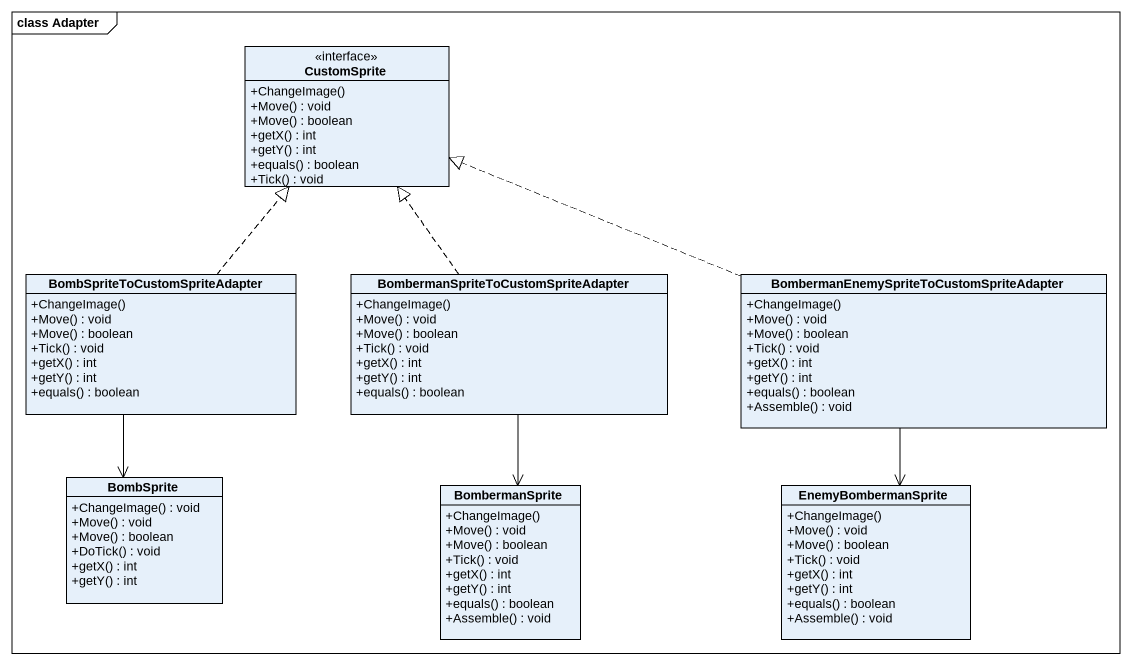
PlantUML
@startuml
mainframe class Adapter
hide circle
hide empty members
skinparam classAttributeIconSize 0
interface CustomSprite {
  +ChangeImage()
  +Move() : void
  +Move() : boolean
  +getX() : int
  +getY() : int
  +equals() : boolean
  +Tick() : void
}
class "BombSpriteToCustomSpriteAdapter" as BombSpriteToCustomSpriteAdap {
  +ChangeImage()
  +Move() : void
  +Move() : boolean
  +Tick() : void
  +getX() : int
  +getY() : int
  +equals() : boolean
}
class "BombermanSpriteToCustomSpriteAdapter" as BombermanSpriteToCustomSprit {
  +ChangeImage()
  +Move() : void
  +Move() : boolean
  +Tick() : void
  +getX() : int
  +getY() : int
  +equals() : boolean
}
class "BombermanEnemySpriteToCustomSpriteAdapter" as BombermanEnemySpriteToCustom {
  +ChangeImage()
  +Move() : void
  +Move() : boolean
  +Tick() : void
  +getX() : int
  +getY() : int
  +equals() : boolean
  +Assemble() : void
}
class BombSprite {
  +ChangeImage() : void
  +Move() : void
  +Move() : boolean
  +DoTick() : void
  +getX() : int
  +getY() : int
}
class BombermanSprite {
  +ChangeImage()
  +Move() : void
  +Move() : boolean
  +Tick() : void
  +getX() : int
  +getY() : int
  +equals() : boolean
  +Assemble() : void
}
class EnemyBombermanSprite {
  +ChangeImage()
  +Move() : void
  +Move() : boolean
  +Tick() : void
  +getX() : int
  +getY() : int
  +equals() : boolean
  +Assemble() : void
}
BombSpriteToCustomSpriteAdap .up.|> CustomSprite
BombSpriteToCustomSpriteAdap --> BombSprite
BombermanSpriteToCustomSprit .up.|> CustomSprite
BombermanSpriteToCustomSprit --> BombermanSprite
BombermanEnemySpriteToCustom .left.|> CustomSprite
BombermanEnemySpriteToCustom --> EnemyBombermanSprite
@enduml
